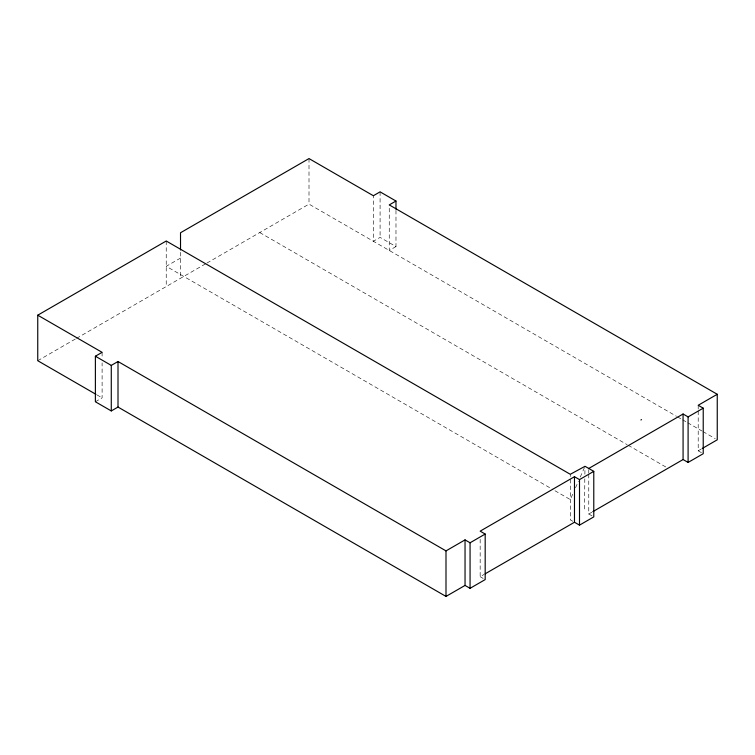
<?xml version="1.0" encoding="UTF-8"?>
<svg xmlns="http://www.w3.org/2000/svg" width="755" height="755" viewBox="0 0 755 755"><rect width="100%" height="100%" fill="white"/><g stroke="black" fill="none" stroke-linecap="round" stroke-linejoin="round"><path stroke-width="0.57" stroke-dasharray="3.77 2.83" d="M584.804 478.821L584.578 511.579M584.88 474.263L584.983 468.572M572.677 494.214L570.299 499.584L553.953 490.155M575.518 487.777L578.368 481.331M580.274 477.037L584.54 467.364M180.52 258.059L166.232 266.307L552.934 489.561M37.75 360.72L75.481 338.938M76.5 338.353L205.917 263.637M206.927 263.051L309.003 204.114L676.508 416.288M95.385 401.764L102.104 397.885L102.104 362.853M395.979 210.371L395.979 246.574L380.086 237.391L373.357 241.27L373.357 195.734M395.979 246.574L389.259 250.452L389.259 204.907M480.161 539.325L480.161 576.697L484.191 574.376M588.768 474.291L588.768 513.995L591.816 512.239M698.205 411.107L698.205 450.81L701.206 449.074M677.528 416.883L681.595 419.233M682.614 419.818L686.691 422.177M687.711 422.762L701.971 430.992M702.99 431.586L715.212 438.636M698.205 450.81L703.226 453.708M259.758 232.549L627.178 444.676M628.198 445.271L665.957 467.071M588.768 513.995L592.779 516.316M572.809 521.28L570.299 519.827L570.299 474.291M480.161 576.697L483.181 578.434M96.999 394.931L102.104 397.885M698.205 405.275L698.205 409.946M588.768 469.629L588.768 473.13M380.086 191.855L380.086 237.391M309.003 158.578L309.003 204.114M180.52 252.312L180.52 278.293M166.232 241.005L166.232 286.541M102.104 352.34L102.104 358.181"/><path stroke-width="1.13" d="M95.979 394.346L37.75 360.72L37.75 315.184L166.232 241.005L570.299 474.291L585.021 466.297L593.779 471.356L593.779 516.892L579.5 525.14L574.48 522.243L485.191 573.791M593.779 471.356L579.5 479.604L574.48 476.707L480.161 531.152L485.182 534.049L485.182 579.595L470.063 588.324L465.042 585.427L445.997 596.422L118.007 407.058L111.278 410.937L95.385 401.764L95.385 356.218L102.104 352.34L37.75 315.184M95.385 356.218L111.278 365.401L118.007 361.513L445.997 550.886L465.042 539.891L470.063 542.788L485.182 534.049M395.979 209.201L395.979 201.028L389.259 204.907L717.25 394.28L717.25 439.816L702.216 448.498M640.91 419.978L641.542 419.62M588.768 468.459L683.077 414.004L688.098 416.902L703.226 408.172L703.226 453.708L688.098 462.438L683.077 459.54L592.826 511.654M717.25 394.28L698.205 405.275L703.226 408.172M395.979 201.028L380.086 191.855L373.357 195.734L309.003 158.578L180.52 232.757L180.52 250.009M688.098 416.902L688.098 462.438M683.077 414.004L683.077 459.54M579.5 479.604L579.5 525.14M574.48 476.707L574.48 522.243M470.063 542.788L470.063 588.324M465.042 539.891L465.042 585.427M445.997 550.886L445.997 596.422M118.007 361.513L118.007 407.058M111.278 365.401L111.278 410.937"/></g></svg>
